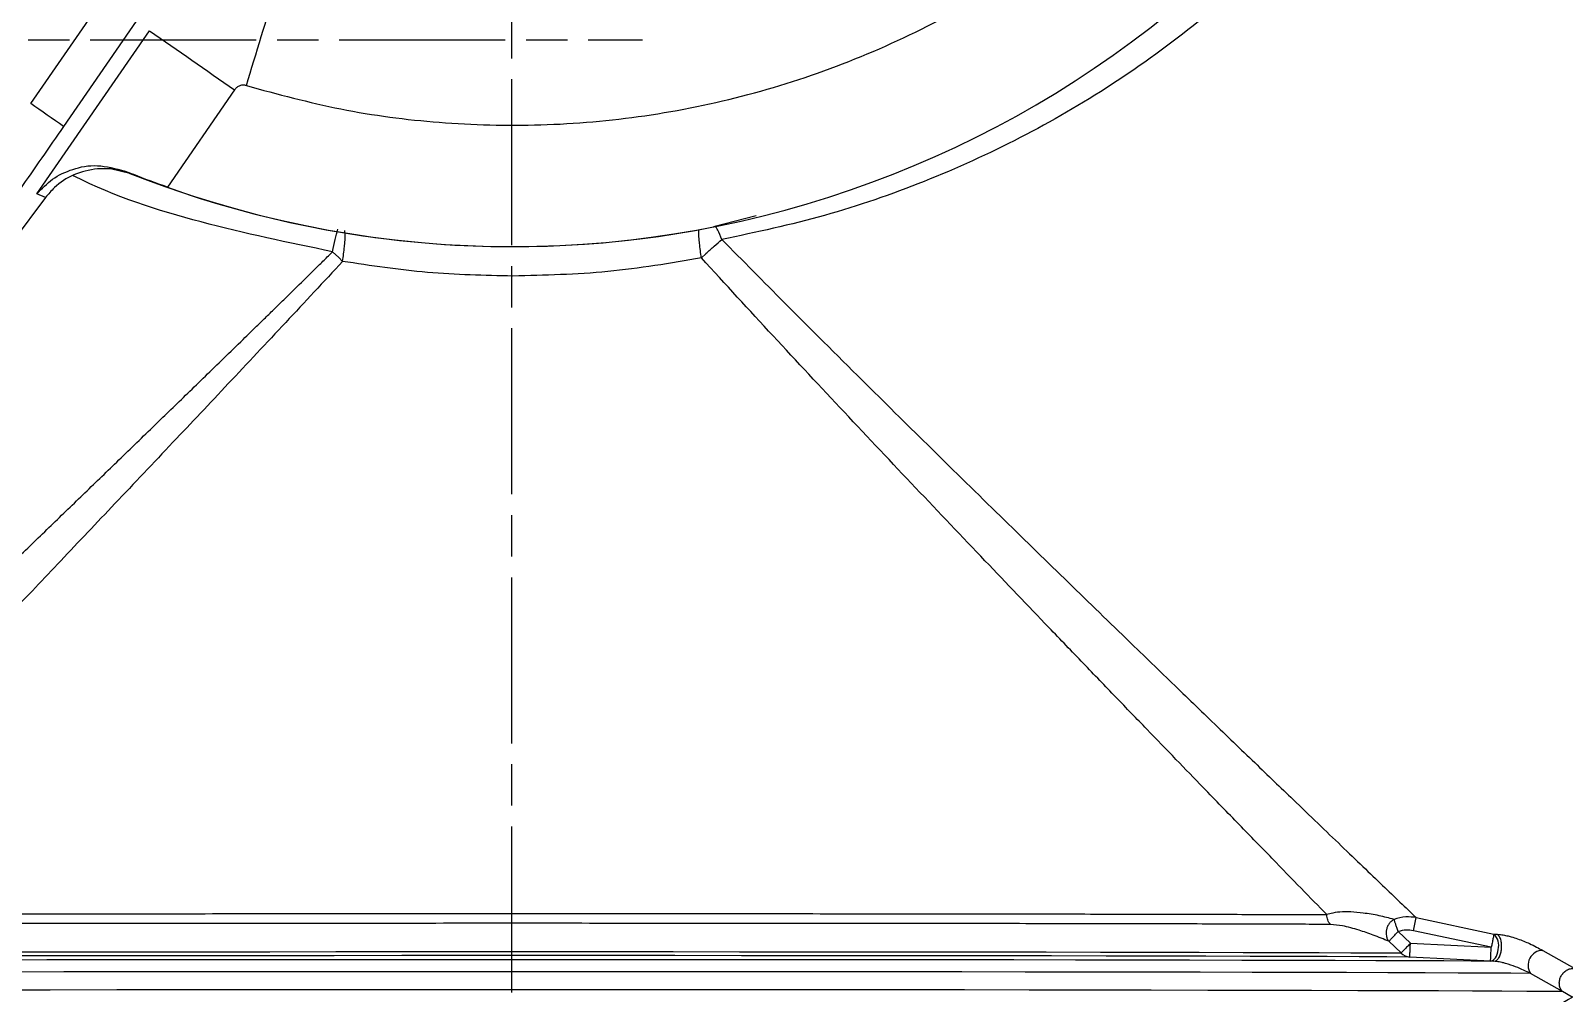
# Model space of a CAD drawing. Header units: millimetres. Extents: x 5659 to 7608, y 3628 to 5007.
# Drawn here: x 6445 to 6555.9, y 3881.2 to 3950.8 of the extents above; entities that cross this region are included whole.
import ezdxf

# ---------------------------------------------------------------- set-up
doc = ezdxf.new("R2010")
doc.units = ezdxf.units.MM
doc.linetypes.add('AM_ISO08W050', pattern=[18, 12, -1.5, 3, -1.5])
doc.layers.add('AM_7', color=4, linetype='AM_ISO08W050', lineweight=25)

msp = doc.modelspace()

# ---------------------------------------------------------------- linework, layer by layer
at = {"color": 7, "linetype": 'Continuous', "lineweight": 25}
for p, q in [((6444.998, 3945.534), (6451.109, 3954.389)), ((6454.019, 3953.52), (6447.374, 3943.89)), ((6445.449, 3939.022), (6453.582, 3950.809)), ((6459.743, 3946.541), (6454.88, 3939.494)), ((6450.754, 3940.835), (6449.823, 3940.836)), ((6450.759, 3940.833), (6450.754, 3940.835)), ((6452.171, 3940.497), (6450.759, 3940.833)), ((6451.808, 3940.657), (6452.171, 3940.497)), ((6446.07, 3938.748), (6443.741, 3935.609)), ((6446.07, 3938.748), (6445.449, 3939.022)), ((6497.445, 3937.439), (6494.37, 3936.621)), ((6494.37, 3936.621), (6494.37, 3936.621)), ((6466.825, 3934.832), (6467.276, 3934.407)), ((6493.489, 3934.382), (6493.799, 3934.685)), ((6467.276, 3934.407), (6467.55, 3934.136)), ((6545.157, 3886.708), (6550.778, 3885.517)), ((6544.065, 3884.151), (6543.179, 3884.995)), ((6543.852, 3885.701), (6544.739, 3884.856)), ((6544.739, 3884.856), (6550.581, 3884.563)), ((6550.581, 3884.563), (6544.951, 3885.756)), ((6550.778, 3885.517), (6551.01, 3885.504)), ((6550.53, 3883.566), (6544.689, 3883.859)), ((6554.301, 3884.34), (6556.614, 3883.034)), ((6550.762, 3883.553), (6550.53, 3883.566)), ((6555.729, 3881.357), (6553.423, 3882.673)), ((6556.435, 3880.966), (6555.729, 3881.357))]:
    msp.add_line(p, q, dxfattribs=at)
at = {"color": 7, "linetype": 'Continuous', "lineweight": 25, "flags": 128}
for points in [[(6550.762, 3883.553), (6549.134, 3883.564), (6547.162, 3883.574), (6544.857, 3883.584), (6542.228, 3883.593), (6539.29, 3883.603), (6536.057, 3883.611), (6532.545, 3883.619), (6528.772, 3883.627), (6524.755, 3883.634), (6520.516, 3883.641), (6516.075, 3883.646), (6511.455, 3883.652), (6506.677, 3883.656), (6501.767, 3883.66), (6496.747, 3883.663), (6491.644, 3883.665), (6486.483, 3883.666), (6481.288, 3883.667), (6476.086, 3883.667), (6470.903, 3883.666), (6465.765, 3883.664), (6460.696, 3883.661), (6455.722, 3883.658), (6450.868, 3883.654), (6446.158, 3883.649), (6441.615, 3883.644)], [(6544.689, 3883.859), (6543.027, 3883.869), (6541.031, 3883.879), (6538.711, 3883.888), (6536.08, 3883.897), (6533.15, 3883.906), (6529.938, 3883.914), (6526.461, 3883.921), (6522.738, 3883.928), (6518.787, 3883.935), (6514.629, 3883.941), (6510.288, 3883.946), (6505.785, 3883.95), (6501.145, 3883.954), (6496.393, 3883.957), (6491.552, 3883.959), (6486.65, 3883.96), (6481.712, 3883.961), (6476.764, 3883.961), (6471.832, 3883.96), (6466.942, 3883.958), (6462.122, 3883.956), (6457.394, 3883.953), (6452.786, 3883.949), (6448.322, 3883.944), (6444.024, 3883.939)], [(6444.369, 3884.23), (6448.625, 3884.235), (6453.047, 3884.239), (6457.611, 3884.243), (6462.292, 3884.246), (6467.067, 3884.248), (6471.909, 3884.25), (6476.793, 3884.251), (6481.694, 3884.251), (6486.585, 3884.25), (6491.44, 3884.249), (6496.233, 3884.247), (6500.94, 3884.244), (6505.536, 3884.24), (6509.995, 3884.236), (6514.294, 3884.231), (6518.412, 3884.225), (6522.325, 3884.219), (6526.013, 3884.212), (6529.456, 3884.205), (6532.637, 3884.197), (6535.538, 3884.188), (6538.145, 3884.179), (6540.442, 3884.17), (6542.419, 3884.16), (6544.065, 3884.151)], [(6550.53, 3883.566), (6550.624, 3883.579), (6550.716, 3883.624), (6550.803, 3883.698), (6550.884, 3883.799), (6550.955, 3883.925), (6551.014, 3884.071), (6551.059, 3884.233), (6551.089, 3884.405)], [(6553.423, 3882.673), (6552.008, 3882.684), (6550.259, 3882.694), (6548.184, 3882.704), (6545.793, 3882.714), (6543.096, 3882.724), (6540.107, 3882.733), (6536.839, 3882.741), (6533.308, 3882.749), (6529.528, 3882.757), (6525.519, 3882.764), (6521.299, 3882.77), (6516.886, 3882.776), (6512.303, 3882.781), (6507.569, 3882.785), (6502.706, 3882.789), (6497.738, 3882.792), (6492.687, 3882.794), (6487.577, 3882.796), (6482.431, 3882.796), (6477.273, 3882.796), (6472.127, 3882.796), (6467.017, 3882.794), (6461.966, 3882.792), (6456.998, 3882.789), (6452.135, 3882.785), (6447.401, 3882.781), (6442.818, 3882.776)], [(6555.729, 3881.357), (6554.615, 3881.368), (6553.153, 3881.379), (6551.351, 3881.389), (6549.217, 3881.399), (6546.761, 3881.409), (6543.995, 3881.419), (6540.931, 3881.428), (6537.584, 3881.437), (6533.969, 3881.445), (6530.103, 3881.452), (6526.004, 3881.459), (6521.69, 3881.466), (6517.183, 3881.472), (6512.502, 3881.477), (6507.67, 3881.481), (6502.708, 3881.485), (6497.641, 3881.488), (6492.491, 3881.49), (6487.282, 3881.491), (6482.039, 3881.492), (6476.786, 3881.492), (6471.547, 3881.491), (6466.346, 3881.49), (6461.208, 3881.487), (6456.157, 3881.484), (6451.216, 3881.48), (6446.407, 3881.476), (6441.754, 3881.471)]]:
    msp.add_lwpolyline(points, dxfattribs=at)
at = {"color": 7, "linetype": 'Continuous', "lineweight": 25}
for centre, radius, start, end in [((6479.852, 4010.215), 75, 250.55137, 332.45778), ((2536.954, 5141.11), 4101.365, 343.070862, 343.174801), ((7152.753, 4953.696), 1222.547, 235.11742, 235.46867), ((6178.013, 3557.337), 471.146, 55.13015, 55.48148), ((6479.852, 4010.202), 75, 248.34145, 281.16149), ((5674.655, 4074.562), 890.541, 347.759661, 347.822332), ((6549.925, 3884.679), 1.197, 346.77793, 44.49537), ((6544.743, 3884.791), 0.933, 223.34923, 266.65686), ((6554.312, 3883.269), 1.071, 90.60321, 213.8212)]:
    msp.add_arc(centre, radius, start, end, dxfattribs=at)
for points, knots in [([(6479.419, 3839.983), (6481.979, 3840.008), (6485.56, 3840.043), (6490.829, 3840.322), (6495.293, 3840.657), (6500.609, 3841.223), (6506.178, 3841.996), (6511.992, 3843.006), (6517.963, 3844.262), (6524.039, 3845.773), (6530.177, 3847.543), (6536.342, 3849.578), (6542.506, 3851.877), (6548.643, 3854.442), (6554.731, 3857.273), (6560.75, 3860.366), (6566.683, 3863.721), (6572.512, 3867.333), (6578.222, 3871.199), (6583.797, 3875.313), (6589.225, 3879.67), (6594.49, 3884.264), (6599.582, 3889.089), (6604.487, 3894.137), (6609.193, 3899.4), (6613.691, 3904.87), (6617.969, 3910.538), (6622.018, 3916.395), (6625.828, 3922.432), (6629.389, 3928.637), (6632.695, 3935.002), (6635.735, 3941.515), (6638.505, 3948.164), (6640.995, 3954.938), (6643.2, 3961.826), (6645.115, 3968.815), (6646.734, 3975.892), (6648.051, 3983.046), (6649.064, 3990.263), (6649.769, 3997.53), (6650.162, 4004.834), (6650.241, 4012.162), (6650.004, 4019.5), (6649.449, 4026.835), (6648.577, 4034.153), (6647.387, 4041.44), (6645.879, 4048.682), (6644.054, 4055.867), (6641.913, 4062.98), (6639.459, 4070.007), (6636.695, 4076.936), (6633.622, 4083.752), (6630.245, 4090.443), (6626.567, 4096.995), (6622.594, 4103.395), (6618.329, 4109.63), (6613.777, 4115.688), (6608.945, 4121.556), (6603.838, 4127.223), (6598.462, 4132.675), (6593.015, 4137.723), (6587.542, 4142.375), (6582.083, 4146.645), (6576.458, 4150.687), (6570.677, 4154.495), (6564.75, 4158.064), (6558.687, 4161.386), (6552.501, 4164.456), (6546.205, 4167.269), (6539.811, 4169.821), (6533.336, 4172.107), (6526.798, 4174.124), (6520.223, 4175.866), (6513.65, 4177.331), (6507.157, 4178.513), (6500.867, 4179.41), (6495.343, 4179.993), (6490.461, 4180.361), (6485.636, 4180.6), (6479.662, 4180.718), (6474.145, 4180.607), (6468.876, 4180.335), (6464.412, 4179.998), (6459.096, 4179.433), (6453.527, 4178.66), (6447.713, 4177.65), (6441.742, 4176.393), (6435.666, 4174.883), (6429.528, 4173.112), (6423.363, 4171.078), (6417.199, 4168.778), (6411.062, 4166.213), (6404.974, 4163.383), (6398.955, 4160.289), (6393.022, 4156.934), (6387.193, 4153.322), (6381.483, 4149.457), (6375.907, 4145.343), (6370.48, 4140.985), (6365.214, 4136.391), (6360.123, 4131.567), (6355.218, 4126.519), (6350.511, 4121.256), (6346.014, 4115.786), (6341.735, 4110.118), (6337.687, 4104.261), (6333.877, 4098.224), (6330.315, 4092.018), (6327.011, 4085.653), (6323.968, 4079.141), (6321.206, 4072.49), (6318.869, 4066.208), (6317.59, 4062.103), (6317.027, 4060.294)], [0, 0, 0, 0, 0.0102074, 0.014274, 0.021037, 0.0280561, 0.0355867, 0.0434511, 0.0515783, 0.0599113, 0.0684099, 0.0770439, 0.085791, 0.0946336, 0.1035582, 0.112554, 0.1216124, 0.1307262, 0.1398897, 0.1490979, 0.1583469, 0.1676331, 0.1769537, 0.1863062, 0.1956884, 0.2050985, 0.2145348, 0.2239961, 0.233481, 0.2429885, 0.2525178, 0.262068, 0.2716385, 0.2812287, 0.2908382, 0.3004664, 0.3101132, 0.3197782, 0.3294613, 0.3391624, 0.3488814, 0.3586183, 0.3683733, 0.3781464, 0.387938, 0.3977483, 0.4075776, 0.4174265, 0.4272956, 0.4371854, 0.4470968, 0.4570307, 0.4669882, 0.4769704, 0.486979, 0.4970156, 0.5070822, 0.5171812, 0.5273154, 0.5374882, 0.5477037, 0.5569145, 0.5661226, 0.5753266, 0.5845258, 0.5937191, 0.6029052, 0.6120821, 0.6212471, 0.6303962, 0.6395236, 0.6486197, 0.6576679, 0.6666375, 0.6754633, 0.6839789, 0.6919633, 0.6976055, 0.7035012, 0.7112199, 0.7214273, 0.7254939, 0.7322569, 0.739276, 0.7468066, 0.754671, 0.7627982, 0.7711312, 0.7796298, 0.7882638, 0.7970109, 0.8058535, 0.8147781, 0.8237739, 0.8328323, 0.8419461, 0.8511096, 0.8603178, 0.8695668, 0.878853, 0.8881736, 0.8975261, 0.9069083, 0.9163184, 0.9257547, 0.935216, 0.9447009, 0.9542084, 0.9637377, 0.9732879, 0.9828584, 0.9924486, 1, 1, 1, 1]), ([(6309.549, 4011.475), (6309.533, 4010.483), (6309.477, 4007.044), (6309.713, 4001.155), (6310.252, 3993.821), (6311.128, 3986.503), (6312.318, 3979.216), (6313.826, 3971.973), (6315.651, 3964.789), (6317.791, 3957.676), (6320.245, 3950.648), (6323.01, 3943.72), (6326.083, 3936.903), (6329.46, 3930.213), (6333.138, 3923.661), (6337.111, 3917.261), (6341.376, 3911.026), (6345.927, 3904.967), (6350.759, 3899.099), (6355.866, 3893.433), (6361.243, 3887.98), (6366.69, 3882.933), (6372.163, 3878.28), (6377.621, 3874.011), (6383.246, 3869.969), (6389.028, 3866.16), (6394.955, 3862.592), (6401.018, 3859.27), (6407.203, 3856.2), (6413.5, 3853.386), (6419.894, 3850.834), (6426.369, 3848.548), (6432.907, 3846.532), (6439.482, 3844.789), (6446.054, 3843.325), (6452.548, 3842.143), (6458.838, 3841.246), (6464.361, 3840.662), (6469.244, 3840.296), (6474.068, 3840.049), (6477.483, 3840.007), (6479.419, 3839.983)], [0, 0, 0, 0, 0.0110977, 0.0384563, 0.065866, 0.0933273, 0.120841, 0.1484084, 0.1760305, 0.2037091, 0.231446, 0.2592434, 0.2871039, 0.3150305, 0.3430267, 0.3710966, 0.3992451, 0.4274777, 0.4558012, 0.4842235, 0.512754, 0.5414043, 0.5672369, 0.5930617, 0.6188752, 0.6446752, 0.6704587, 0.6962218, 0.7219592, 0.7476632, 0.7733229, 0.7989215, 0.8244321, 0.8498086, 0.8749648, 0.8997175, 0.9236002, 0.9459932, 0.9618174, 0.9783523, 1, 1, 1, 1]), ([(6460.588, 3946.839), (6462.852, 3946.226), (6467.431, 3944.986), (6474.576, 3944.062), (6481.943, 3943.867), (6489.432, 3944.526), (6496.904, 3946.056), (6504.187, 3948.449), (6511.145, 3951.667), (6517.653, 3955.645), (6523.579, 3960.272), (6528.833, 3965.44), (6533.427, 3970.99), (6535.93, 3975.02), (6537.167, 3977.012)], [0, 0, 0, 0, 0.079193, 0.1601594, 0.2427828, 0.3278545, 0.4136411, 0.5, 0.5863536, 0.6721403, 0.7572171, 0.8398354, 0.9208043, 1, 1, 1, 1]), ([(6545.36, 3969.13), (6544.37, 3967.67), (6542.37, 3964.72), (6538.98, 3960.579), (6534.726, 3956.035), (6529.478, 3951.35), (6523.198, 3946.804), (6516.562, 3942.949), (6509.622, 3939.804), (6502.426, 3937.305), (6497.456, 3936.245), (6494.967, 3935.714)], [0, 0, 0, 0, 0.0810679, 0.1637641, 0.2484006, 0.3731554, 0.4979796, 0.6226942, 0.7483588, 0.8739858, 1, 1, 1, 1]), ([(6624.149, 3968.255), (6623.848, 3967.193), (6622.912, 3963.889), (6621.005, 3958.437), (6618.447, 3951.91), (6615.562, 3945.498), (6612.377, 3939.21), (6608.889, 3933.062), (6605.104, 3927.066), (6601.027, 3921.237), (6596.664, 3915.588), (6592.02, 3910.132), (6587.101, 3904.883), (6582.092, 3900.026), (6577.037, 3895.555), (6571.979, 3891.456), (6566.751, 3887.583), (6561.364, 3883.941), (6555.828, 3880.538), (6550.155, 3877.379), (6544.358, 3874.472), (6538.45, 3871.822), (6532.447, 3869.433), (6526.364, 3867.31), (6520.224, 3865.458), (6514.057, 3863.88), (6507.913, 3862.581), (6501.904, 3861.569), (6496.337, 3860.858), (6491.492, 3860.412), (6487.022, 3860.135), (6483.117, 3859.997), (6480.518, 3859.987), (6479.47, 3859.983)], [0, 0, 0, 0, 0.0170783, 0.0531439, 0.089298, 0.1255445, 0.1618882, 0.1983346, 0.2348901, 0.2715626, 0.3083611, 0.3452967, 0.3823824, 0.4196345, 0.4532144, 0.4867833, 0.5203362, 0.5538698, 0.5873798, 0.6208602, 0.654303, 0.6876965, 0.7210233, 0.7542563, 0.7873511, 0.8202281, 0.8527303, 0.8844984, 0.9144909, 0.939551, 0.9597807, 0.9837802, 1, 1, 1, 1]), ([(6460.588, 3946.839), (6460.509, 3946.855), (6460.352, 3946.887), (6460.113, 3946.839), (6459.897, 3946.726), (6459.795, 3946.603), (6459.743, 3946.541)], [0, 0, 0, 0, 0.25074163, 0.50062857, 0.74985022, 1, 1, 1, 1]), ([(6447.374, 3943.89), (6446.32, 3942.368), (6444.22, 3939.335), (6441.075, 3934.872), (6437.974, 3930.524), (6435.976, 3927.775), (6434.978, 3926.401)], [0, 0, 0, 0, 0.2514799, 0.5012785, 0.7507527, 1, 1, 1, 1]), ([(6445.449, 3939.022), (6445.803, 3939.394), (6446.51, 3940.138), (6448.002, 3940.846), (6449.778, 3941.203), (6451.132, 3940.839), (6451.808, 3940.657)], [0, 0, 0, 0, 0.2505535, 0.5002592, 0.7500542, 1, 1, 1, 1]), ([(6449.823, 3940.836), (6449.236, 3940.723), (6448.063, 3940.497), (6446.831, 3939.657), (6446.276, 3938.994), (6446.07, 3938.748)], [0, 0, 0, 0, 0.3869803, 0.7723493, 1, 1, 1, 1]), ([(6466.825, 3934.832), (6463.645, 3935.493), (6457.299, 3936.811), (6451.028, 3938.826), (6448.093, 3940.316), (6448.043, 3940.342)], [0, 0, 0, 0, 0.4968488, 0.9914439, 1, 1, 1, 1]), ([(6454.88, 3939.494), (6454.047, 3939.797), (6452.981, 3940.186), (6452.019, 3940.572), (6451.808, 3940.657)], [0, 0, 0, 0, 0.7808049, 1, 1, 1, 1]), ([(6466.825, 3934.832), (6466.886, 3935.138), (6467.013, 3935.766), (6467.135, 3936.221), (6467.198, 3936.454)], [0, 0, 0, 0, 0.4857374, 1, 1, 1, 1]), ([(6467.55, 3934.136), (6467.599, 3934.494), (6467.702, 3935.236), (6467.745, 3936.039), (6467.709, 3936.309), (6467.701, 3936.367)], [0, 0, 0, 0, 0.4219411, 0.8761108, 1, 1, 1, 1]), ([(6493.489, 3934.382), (6493.436, 3934.736), (6493.326, 3935.468), (6493.274, 3936.198), (6493.302, 3936.422), (6493.302, 3936.424)], [0, 0, 0, 0, 0.4817677, 0.9935156, 1, 1, 1, 1]), ([(6493.799, 3934.685), (6493.811, 3934.696), (6494.009, 3934.884), (6494.413, 3935.256), (6494.779, 3935.559), (6494.967, 3935.714)], [0, 0, 0, 0, 0.0311618, 0.5026162, 1, 1, 1, 1]), ([(6494.967, 3935.714), (6494.872, 3935.955), (6494.718, 3936.345), (6494.529, 3936.604), (6494.457, 3936.703)], [0, 0, 0, 0, 0.6176862, 1, 1, 1, 1]), ([(6494.967, 3935.714), (6496.474, 3934.188), (6499.869, 3930.75), (6504.836, 3925.806), (6509.948, 3920.76), (6514.739, 3916.064), (6519.452, 3911.47), (6523.626, 3907.42), (6527.266, 3903.898), (6530.466, 3900.81), (6533.461, 3897.926), (6536.631, 3894.879), (6539.785, 3891.852), (6542.83, 3888.936), (6544.383, 3887.449), (6545.157, 3886.708)], [0, 0, 0, 0, 0.07572611, 0.17055636, 0.25052947, 0.33654179, 0.4190948, 0.50093292, 0.56530663, 0.62621083, 0.69022754, 0.75126363, 0.83512466, 0.91786775, 1, 1, 1, 1]), ([(6420.778, 3890.244), (6421.313, 3890.761), (6422.401, 3891.811), (6424.181, 3893.53), (6426.101, 3895.382), (6428.168, 3897.378), (6430.435, 3899.567), (6432.924, 3901.968), (6435.655, 3904.602), (6438.586, 3907.431), (6441.394, 3910.141), (6444.043, 3912.698), (6446.456, 3915.029), (6448.912, 3917.402), (6451.415, 3919.822), (6453.492, 3921.833), (6455.153, 3923.443), (6456.368, 3924.62), (6457.643, 3925.857), (6458.977, 3927.153), (6460.066, 3928.213), (6460.908, 3929.033), (6461.499, 3929.609), (6462.146, 3930.239), (6462.846, 3930.924), (6463.771, 3931.829), (6464.789, 3932.827), (6465.769, 3933.791), (6466.374, 3934.387), (6466.688, 3934.697), (6466.789, 3934.797), (6466.825, 3934.832)], [0, 0, 0, 0, 0.046815, 0.0951103, 0.144924, 0.1962908, 0.2492415, 0.3076599, 0.3687368, 0.4324948, 0.4989523, 0.5474914, 0.5980276, 0.6477144, 0.6969811, 0.7488148, 0.7716581, 0.7956054, 0.8206552, 0.8468061, 0.8740566, 0.8845335, 0.8960667, 0.9086554, 0.922299, 0.9369964, 0.9626405, 0.9816845, 0.994136, 0.9978912, 1, 1, 1, 1]), ([(6467.55, 3934.136), (6466.179, 3932.661), (6463.416, 3929.69), (6459.317, 3925.335), (6455.192, 3920.964), (6451.147, 3916.691), (6447.228, 3912.557), (6443.722, 3908.861), (6440.59, 3905.563), (6437.795, 3902.62), (6435.18, 3899.867), (6431.749, 3896.256), (6427.71, 3892.008), (6424.909, 3889.058), (6423.56, 3887.638)], [0, 0, 0, 0, 0.0838137, 0.1688192, 0.2514311, 0.3390822, 0.4223802, 0.5013551, 0.5674319, 0.6310507, 0.6922419, 0.7510397, 0.8801277, 1, 1, 1, 1]), ([(6479.852, 3933.072), (6477.789, 3933.117), (6473.638, 3933.209), (6469.588, 3933.826), (6467.55, 3934.136)], [0, 0, 0, 0, 0.4968173, 1, 1, 1, 1]), ([(6493.489, 3934.382), (6491.244, 3934.001), (6486.768, 3933.241), (6482.153, 3933.128), (6479.852, 3933.072)], [0, 0, 0, 0, 0.5013366, 1, 1, 1, 1]), ([(6538.694, 3886.922), (6538.089, 3887.544), (6536.855, 3888.809), (6534.73, 3890.993), (6532.368, 3893.422), (6530.027, 3895.835), (6527.778, 3898.156), (6525.673, 3900.333), (6523.439, 3902.648), (6521.075, 3905.101), (6517.94, 3908.363), (6513.916, 3912.568), (6508.972, 3917.763), (6503.847, 3923.195), (6498.669, 3928.732), (6495.215, 3932.498), (6493.489, 3934.382)], [0, 0, 0, 0, 0.0587619, 0.1195893, 0.1826048, 0.2479184, 0.2950662, 0.3436664, 0.3937468, 0.445333, 0.4984481, 0.5944053, 0.6958661, 0.7979742, 0.8989913, 1, 1, 1, 1]), ([(6543.553, 3886.578), (6543.194, 3886.673), (6542.456, 3886.869), (6541.391, 3887.034), (6540.511, 3887.127), (6539.765, 3887.126), (6539.175, 3887.074), (6538.833, 3886.966), (6538.695, 3886.922)], [0, 0, 0, 0, 0.2114825, 0.4353578, 0.6177492, 0.7418177, 0.8952972, 1, 1, 1, 1]), ([(6538.96, 3886.215), (6537.595, 3886.221), (6534.865, 3886.232), (6529.457, 3886.247), (6523.21, 3886.261), (6516.138, 3886.272), (6508.4, 3886.282), (6500.132, 3886.289), (6491.488, 3886.293), (6482.629, 3886.296), (6473.718, 3886.295), (6464.921, 3886.292), (6456.4, 3886.286), (6448.315, 3886.278), (6440.809, 3886.268), (6434.046, 3886.256), (6428.056, 3886.242), (6424.89, 3886.231), (6423.306, 3886.225)], [0, 0, 0, 0, 0.0625, 0.125, 0.1875, 0.25, 0.3125001, 0.3750001, 0.4375001, 0.5000001, 0.5625001, 0.6250001, 0.6875001, 0.75, 0.8125, 0.875, 0.9375, 1, 1, 1, 1]), ([(6543.179, 3884.995), (6542.803, 3885.149), (6542.092, 3885.441), (6540.966, 3885.822), (6539.896, 3886.128), (6539.244, 3886.189), (6538.96, 3886.215)], [0, 0, 0, 0, 0.2648616, 0.5022105, 0.7825406, 1, 1, 1, 1]), ([(6545.157, 3886.708), (6544.905, 3886.74), (6544.364, 3886.808), (6543.836, 3886.658), (6543.553, 3886.578)], [0, 0, 0, 0, 0.4646839, 1, 1, 1, 1]), ([(6543.852, 3885.701), (6543.82, 3885.796), (6543.756, 3885.981), (6543.67, 3886.235), (6543.597, 3886.449), (6543.568, 3886.535), (6543.553, 3886.578)], [0, 0, 0, 0, 0.2556808, 0.4940225, 0.7511304, 1, 1, 1, 1]), ([(6543.179, 3884.995), (6543.202, 3885.02), (6543.25, 3885.07), (6543.409, 3885.236), (6543.615, 3885.452), (6543.77, 3885.615), (6543.852, 3885.701)], [0, 0, 0, 0, 0.2433983, 0.4999008, 0.7381386, 1, 1, 1, 1]), ([(6544.951, 3885.756), (6544.777, 3885.783), (6544.408, 3885.841), (6544.045, 3885.75), (6543.852, 3885.701)], [0, 0, 0, 0, 0.4698026, 1, 1, 1, 1]), ([(6544.739, 3884.856), (6544.663, 3884.777), (6544.507, 3884.613), (6544.298, 3884.394), (6544.136, 3884.224), (6544.088, 3884.175), (6544.065, 3884.151)], [0, 0, 0, 0, 0.2426762, 0.5000001, 0.7573239, 1, 1, 1, 1]), ([(6544.689, 3883.859), (6544.69, 3883.874), (6544.691, 3883.897), (6544.697, 3884.022), (6544.705, 3884.19), (6544.72, 3884.47), (6544.732, 3884.728), (6544.739, 3884.856)], [0, 0, 0, 0, 0.23994294, 0.36892527, 0.50059386, 0.75348441, 1, 1, 1, 1]), ([(6550.778, 3885.517), (6550.771, 3885.483), (6550.756, 3885.412), (6550.709, 3885.181), (6550.648, 3884.886), (6550.602, 3884.668), (6550.581, 3884.563)], [0, 0, 0, 0, 0.24287013, 0.50000283, 0.76025324, 1, 1, 1, 1]), ([(6550.762, 3883.553), (6550.828, 3883.565), (6550.959, 3883.588), (6551.135, 3883.792), (6551.259, 3884.072), (6551.327, 3884.389), (6551.341, 3884.722), (6551.295, 3885.056), (6551.183, 3885.351), (6551.067, 3885.453), (6551.01, 3885.504)], [0, 0, 0, 0, 0.1314004, 0.2639809, 0.3888882, 0.4999598, 0.6110823, 0.7360266, 0.8686184, 1, 1, 1, 1]), ([(6551.01, 3885.504), (6551.119, 3885.494), (6551.342, 3885.475), (6551.697, 3885.406), (6552.084, 3885.308), (6552.676, 3885.119), (6553.497, 3884.775), (6554.002, 3884.501), (6554.301, 3884.34)], [0, 0, 0, 0, 0.0810684, 0.1660621, 0.2366046, 0.3536395, 0.6181314, 1, 1, 1, 1]), ([(6550.53, 3883.566), (6550.531, 3883.581), (6550.532, 3883.604), (6550.539, 3883.729), (6550.545, 3883.859), (6550.553, 3884.019), (6550.565, 3884.25), (6550.574, 3884.438), (6550.581, 3884.563)], [0, 0, 0, 0, 0.2396582, 0.3684909, 0.5000023, 0.6379375, 0.7603418, 1, 1, 1, 1]), ([(6553.423, 3882.673), (6553.098, 3882.829), (6552.619, 3883.059), (6551.825, 3883.341), (6551.382, 3883.456), (6551.156, 3883.504), (6550.942, 3883.539), (6550.822, 3883.548), (6550.762, 3883.553)], [0, 0, 0, 0, 0.5236381, 0.7728513, 0.8382965, 0.8951254, 0.9473597, 1, 1, 1, 1]), ([(6555.729, 3881.357), (6555.671, 3881.437), (6555.553, 3881.598), (6555.489, 3881.904), (6555.514, 3882.206), (6555.618, 3882.482), (6555.787, 3882.723), (6556.023, 3882.916), (6556.312, 3883.039), (6556.513, 3883.036), (6556.614, 3883.034)], [0, 0, 0, 0, 0.1309063, 0.2619929, 0.3866448, 0.5, 0.6133552, 0.7380071, 0.8690937, 1, 1, 1, 1])]:
    msp.add_open_spline(points, degree=3, knots=knots, dxfattribs=at)
for points in [[(6423.56, 3886.932), (6425.136, 3886.938), (6428.288, 3886.948), (6434.251, 3886.962), (6440.984, 3886.975), (6448.457, 3886.985), (6456.506, 3886.993), (6464.988, 3886.998), (6473.746, 3887.002), (6482.616, 3887.002), (6491.436, 3887), (6500.041, 3886.995), (6508.272, 3886.988), (6515.976, 3886.979), (6523.015, 3886.967), (6529.235, 3886.954), (6534.618, 3886.939), (6537.336, 3886.927), (6538.694, 3886.922)], [(6538.96, 3886.215), (6538.92, 3886.264), (6538.841, 3886.362), (6538.759, 3886.537), (6538.705, 3886.725), (6538.698, 3886.856), (6538.694, 3886.922)], [(6543.008, 3885.848), (6542.995, 3885.77), (6542.967, 3885.614), (6542.99, 3885.384), (6543.056, 3885.169), (6543.138, 3885.053), (6543.179, 3884.995)], [(6543.553, 3886.578), (6543.489, 3886.538), (6543.361, 3886.459), (6543.203, 3886.283), (6543.077, 3886.078), (6543.031, 3885.925), (6543.008, 3885.848)]]:
    msp.add_open_spline(points, degree=3, dxfattribs=at)
at = {"layer": 'AM_7'}
for p, q in [((6479.774, 3791.3), (6479.774, 4148.848)), ((6359.306, 3950.147), (6489.222, 3950.147))]:
    msp.add_line(p, q, dxfattribs=at)

doc.saveas('drawing.dxf')
